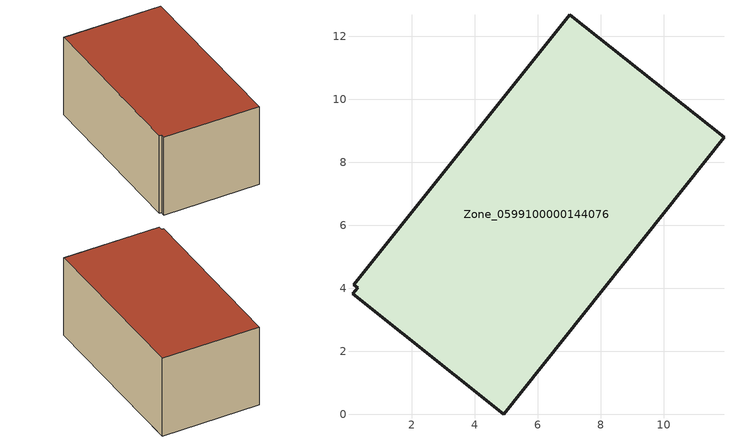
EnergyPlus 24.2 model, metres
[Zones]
Zone_0599100000144076
 floor ground (C_G): 0.12,3.83 0.28,4.03 0.16,4.12 7.02,12.7 11.91,8.8 4.91,0 z0.4
 wall outside (C_F): 11.91,8.8 7.02,12.7 0.16,4.12 0.28,4.03 0.12,3.83 4.91,0 11.91,8.8 z0.4:5.71
 roof outside (C_R): 0.28,4.03 0.12,3.83 4.91,0 11.91,8.8 7.02,12.7 0.16,4.12 z5.71
[BUILDING]
Pand.0599100000144076: North Axis=0; Terrain=City; Loads Convergence Tolerance Value=0.04; Temperature Convergence Tolerance Value=0.4; Solar Distribution=FullExterior; Maximum Number of Warmup Days=25; Minimum Number of Warmup Days=1
[Site:Location]
Rotterdam.The.Hague.AP_ZH_NLD Design_Conditions: Latitude=51.96; Longitude=4.45; Time Zone=1; Elevation=-4.5
[SITE:GROUNDTEMPERATURE:BUILDINGSURFACE]
18, 18, 18, 18, 18, 18, 18, 18, 18, 18, 18, 18
[MATERIAL] Thermal Absorptance=0.9; Solar Absorptance=0.7; Visible Absorptance=0.7
Name | Roughness | Thickness | Conductivity | Density | Specific Heat
G.TC.1992-2005 | MediumSmooth | 0.15 | 0.06 | 540 | 1210
F.TC.1992-2005 | Rough | 0.3 | 0.12 | 1920 | 840
R.TC.1992-2005 | MediumRough | 0.2 | 0.08 | 1500 | 1000
[CONSTRUCTION]
C_G: G.TC.1992-2005
C_F: F.TC.1992-2005
C_R: R.TC.1992-2005
[ZONE]
Zone_0599100000144076: Type=1; Multiplier=1; Ceiling Height=Autocalculate; Volume=Autocalculate; Floor Area=autocalculate; Part of Total Floor Area=Yes
[ZONEINFILTRATION:DESIGNFLOWRATE]
Infil_Zone_0599100000144076: Zone or ZoneList or Space or SpaceList=Zone_0599100000144076; Schedule=AlwaysOn; Design Flow Rate Calculation Method=Flow/Area; Flow Rate per Floor Area=0.0015; Constant Term Coefficient=1; Temperature Term Coefficient=0; Velocity Term Coefficient=0; Velocity Squared Term Coefficient=0
[HVACTEMPLATE:ZONE:IDEALLOADSAIRSYSTEM]
Zone_0599100000144076: Maximum Heating Supply Air Temperature=50; Minimum Cooling Supply Air Temperature=13; Maximum Heating Supply Air Humidity Ratio=0.0156; Minimum Cooling Supply Air Humidity Ratio=0.0077; Heating Limit=NoLimit; Cooling Limit=NoLimit; Dehumidification Control Type=ConstantSensibleHeatRatio; Cooling Sensible Heat Ratio=0.7; Dehumidification Setpoint=60; Humidification Control Type=None; Humidification Setpoint=30; Outdoor Air Method=None; Outdoor Air Flow Rate per Person=0.00944; Outdoor Air Flow Rate per Zone Floor Area=0; Outdoor Air Flow Rate per Zone=0; Demand Controlled Ventilation Type=None; Outdoor Air Economizer Type=NoEconomizer; Heat Recovery Type=None; Sensible Heat Recovery Effectiveness=0.7; Latent Heat Recovery Effectiveness=0.65
[ZONECONTROL:THERMOSTAT]
ThermostatControl_Zone_0599100000144076: Zone or ZoneList=Zone_0599100000144076; Control Type Schedule=DualSetpointControlType; Control 1=Thermostat_Zone_0599100000144076; Temperature Difference Between Cutout And Setpoint=0
[THERMOSTATSETPOINT:DUALSETPOINT]
Thermostat_Zone_0599100000144076: Heating Setpoint Temperature Schedule=HeatingSetpoint_Zone_0599100000144076; Cooling Setpoint Temperature Schedule=CoolingSetpoint_Zone_0599100000144076
[SCHEDULE:COMPACT]
HeatingSetpoint_Zone_0599100000144076: Through: 12/31, For: AllDays, Until: 24:00, 21
CoolingSetpoint_Zone_0599100000144076: Through: 12/31, For: AllDays, Until: 24:00, 24
DualSetpointControlType: Through: 12/31, For: AllDays, Until: 24:00, 4
AlwaysOn: Through: 12/31, For: AllDays, Until: 24:00, 1
